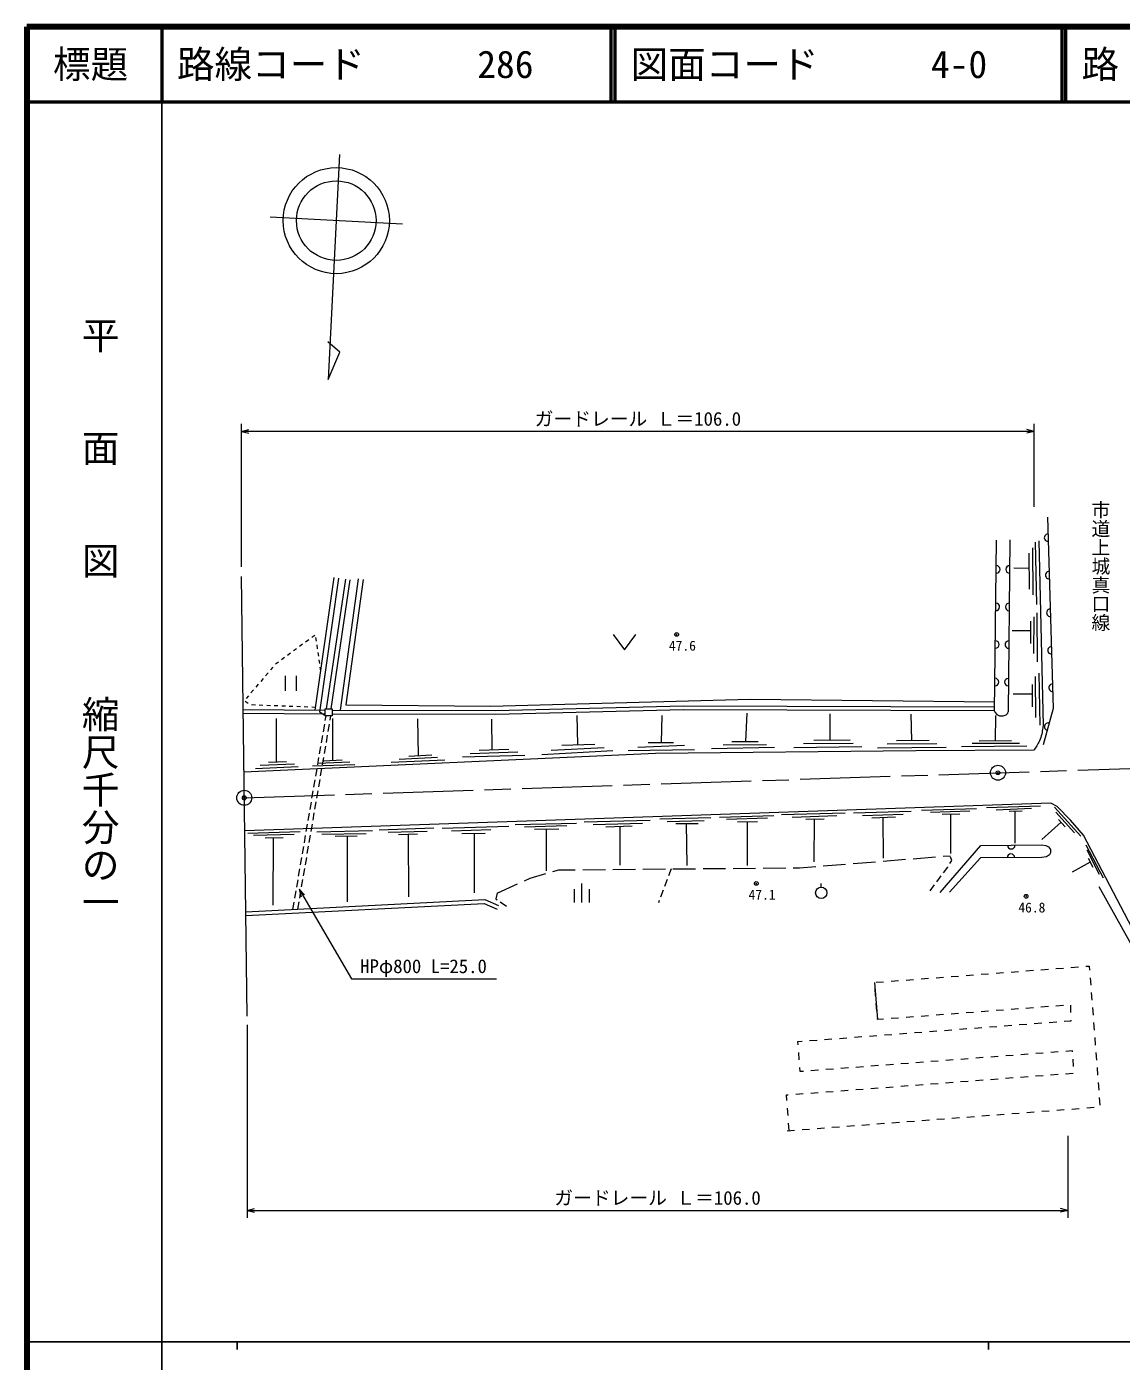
# Model space of a CAD drawing. Units: millimetres, scale not verified. Extents: x 40000 to 680000, y 20000 to 380000.
# Drawn here: x 40000 to 185674, y 202409 to 380000 of the extents above; entities that cross this region are included whole.
import ezdxf
from ezdxf.enums import TextEntityAlignment as Align

# ---------------------------------------------------------------- set-up
doc = ezdxf.new("R2010")
doc.units = ezdxf.units.MM
doc.header["$LTSCALE"] = 1000
doc.header["$PDMODE"] = 32
doc.header["$PDSIZE"] = 500
doc.linetypes.add('CHAIN', pattern=[18.5, 12, -1.5, 3.5, -1.5])
for name, color, linetype, lineweight in [('M-BGD', 7, 'Continuous', 13), ('M-BMK', 2, 'CHAIN', 13), ('M-STR-HTXT', 7, 'Continuous', 13), ('M-TTL', 2, 'Continuous', 140), ('M-TTL-BAND', 7, 'Continuous', 25), ('M-TTL-LINE', 7, 'Continuous', 50), ('M-TTL-TXT', 7, 'Continuous', 13), ('M-WORK', 1, 'Continuous', 13)]:
    doc.layers.add(name, color=color, linetype=linetype, lineweight=lineweight)
doc.layers.add('M-BMK-HTXT', color=7, linetype='Continuous')
doc.layers.add('M-OTRS', color=6, linetype='Continuous')
doc.styles.add('@ＭＳ ゴシック', font='')
doc.styles.add('ＭＳ ゴシック', font='')
doc.styles.get('@ＭＳ ゴシック').set_extended_font_data('@MS Gothic')
doc.styles.get('ＭＳ ゴシック').set_extended_font_data('MS Gothic')

msp = doc.modelspace()

# ---------------------------------------------------------------- linework, layer by layer
at = {"layer": 'M-BGD'}
for p, q in [((81649, 363010), (80132, 333049)), ((90015, 353745), (72391, 354637)), ((81673, 336679), (80056, 338059)), ((80132, 333049), (81673, 336679)), ((69324, 248322), (68583, 306846))]:
    msp.add_line(p, q, dxfattribs=at)
for centre, radius in [((81203, 354191), 7059), ((81203, 354191), 5294), ((169260, 280727), 1000), ((68956, 277393), 1000)]:
    msp.add_circle(centre, radius, dxfattribs=at)
for p in [(169260, 280727), (68956, 277393)]:
    msp.add_point(p, dxfattribs=at)
at = {"layer": 'M-BMK'}
msp.add_line((68956, 277393), (462368, 290466), dxfattribs=at)
at = {"layer": 'M-OTRS'}
msp.add_point((68956, 277393), dxfattribs=at)
at = {"layer": 'M-STR-HTXT'}
for p, q in [((68583, 308129), (68583, 327152)), ((174080, 316118), (174080, 327152)), ((68583, 326152), (69583, 326402)), ((174080, 326152), (68583, 326152)), ((68583, 326152), (69583, 325902)), ((174080, 326152), (173080, 326402)), ((174080, 326152), (173080, 325902)), ((76242, 265215), (83247, 253314)), ((76242, 265215), (76534, 264226)), ((76242, 265215), (76965, 264480)), ((83247, 253314), (102519, 253314)), ((69324, 247179), (69324, 221489)), ((178571, 232424), (178571, 221489)), ((69324, 222489), (70324, 222739)), ((69324, 222489), (178571, 222489)), ((69324, 222489), (70324, 222239)), ((178571, 222489), (177571, 222739)), ((178571, 222489), (177571, 222239))]:
    msp.add_line(p, q, dxfattribs=at)
at = {"layer": 'M-TTL'}
for p, q in [((40000, 380000), (40000, 20000)), ((680000, 380000), (40000, 380000))]:
    msp.add_line(p, q, dxfattribs=at)
at = {"layer": 'M-TTL-BAND'}
for p, q in [((58000, 370000), (58000, 20000)), ((40000, 205000), (579000, 205000)), ((68000, 205000), (68000, 204000)), ((168000, 205000), (168000, 204000))]:
    msp.add_line(p, q, dxfattribs=at)
at = {"layer": 'M-TTL-LINE'}
for p, q in [((58000, 380000), (58000, 370000)), ((117750, 380000), (117750, 370000)), ((118250, 380000), (118250, 370000)), ((177750, 380000), (177750, 370000)), ((178250, 380000), (178250, 370000)), ((40000, 370000), (680000, 370000))]:
    msp.add_line(p, q, dxfattribs=at)
at = {"layer": 'M-WORK'}
for p, q in [((168814, 288910), (169085, 311682)), ((170837, 311717), (170608, 288846)), ((174228, 311395), (174381, 303123)), ((174711, 311600), (175254, 287042)), ((173352, 309946), (173390, 305143)), ((173847, 310670), (173885, 304381)), ((171369, 308002), (173367, 307965)), ((78404, 289034), (80926, 306715)), ((79024, 288797), (81548, 306626)), ((79921, 289247), (82478, 306488)), ((80528, 289247), (83071, 306400)), ((81761, 289058), (84177, 306522)), ((84781, 306439), (82482, 289754)), ((174428, 301998), (174467, 295480)), ((173590, 300893), (173590, 297919)), ((174047, 301465), (174009, 296585)), ((77527, 298414), (77124, 298118)), ((78333, 299006), (77930, 298710)), ((78565, 298222), (78491, 298716)), ((118051, 299101), (119551, 297101)), ((119551, 297101), (121051, 299101)), ((171150, 299673), (173590, 299673)), ((75109, 296638), (74706, 296342)), ((75915, 297230), (75512, 296934)), ((76721, 297822), (76318, 297526)), ((78711, 297232), (78638, 297727)), ((78857, 296243), (78784, 296738)), ((73497, 295454), (73094, 295158)), ((74303, 296046), (73900, 295750)), ((79004, 295254), (78931, 295749)), ((71468, 293259), (71144, 292879)), ((72117, 294020), (71793, 293640)), ((72766, 294781), (72442, 294401)), ((74417, 293624), (74417, 291624)), ((75917, 291624), (75917, 293624)), ((79150, 294265), (79077, 294759)), ((174219, 293517), (174257, 288066)), ((174676, 293974), (174829, 287036)), ((70171, 291737), (69846, 291357)), ((70820, 292498), (70495, 292118)), ((173799, 292487), (173799, 289476)), ((69069, 290245), (69492, 289978)), ((69522, 290976), (69198, 290596)), ((69939, 289788), (70438, 289770)), ((70938, 289751), (71438, 289733)), ((71937, 289714), (72437, 289696)), ((72936, 289677), (73436, 289659)), ((73936, 289640), (74435, 289622)), ((74935, 289603), (75435, 289585)), ((75934, 289566), (76434, 289548)), ((76934, 289529), (77433, 289511)), ((77933, 289492), (78433, 289474)), ((82482, 289754), (101759, 289585)), ((101759, 289585), (136266, 290514)), ((102413, 289004), (127365, 289630)), ((127365, 289630), (168821, 289506)), ((136266, 290514), (168829, 290151)), ((171284, 291230), (173799, 291230)), ((79717, 289024), (68808, 289104)), ((79713, 288524), (68814, 288604)), ((73240, 282159), (73238, 287958)), ((79713, 288298), (79024, 288797)), ((79713, 289247), (80652, 289247)), ((79713, 288298), (79713, 289247)), ((80652, 288298), (79713, 288298)), ((79744, 287671), (79852, 288298)), ((80388, 287704), (80490, 288298)), ((80652, 289247), (80652, 288298)), ((80652, 289061), (102413, 289004)), ((80652, 288561), (102419, 288504)), ((80723, 282386), (80722, 287929)), ((92161, 283021), (92043, 287888)), ((101936, 283782), (101910, 287843)), ((102419, 288504), (127371, 289130)), ((113337, 284468), (113263, 288358)), ((124470, 284756), (124584, 288339)), ((127371, 289130), (168819, 289006)), ((135725, 284870), (135877, 288644)), ((146941, 285076), (146941, 288587)), ((157795, 285039), (157719, 288510)), ((168814, 288910), (168875, 288748)), ((168875, 288748), (169101, 288488)), ((168912, 284984), (168961, 288339)), ((169101, 288488), (169462, 288307)), ((169462, 288307), (169959, 288285)), ((169959, 288285), (170332, 288420)), ((170332, 288420), (170592, 288669)), ((170592, 288669), (170608, 288846)), ((79491, 286192), (79660, 287178)), ((80135, 286225), (80304, 287211)), ((78983, 283235), (79152, 284221)), ((79237, 284714), (79406, 285699)), ((79627, 283269), (79797, 284254)), ((79881, 284747), (80050, 285733)), ((111204, 284393), (115588, 284546)), ((121344, 284146), (127558, 284374)), ((122717, 284756), (126071, 284756)), ((132675, 284451), (138469, 284489)), ((133857, 284870), (137364, 284870)), ((142100, 284089), (151134, 284203)), ((143358, 284622), (149991, 284660)), ((144768, 285042), (149571, 285118)), ((154517, 284584), (161112, 284622)), ((155737, 285003), (160083, 285080)), ((164400, 284222), (173091, 284298)), ((165836, 284654), (172113, 284654)), ((166776, 284959), (171071, 285010)), ((68913, 280855), (123664, 283313)), ((78730, 281757), (78899, 282743)), ((79374, 281790), (79543, 282776)), ((79566, 282326), (81980, 282453)), ((88498, 282132), (95665, 282437)), ((89565, 282513), (94673, 282792)), ((90862, 282945), (93911, 283123)), ((98009, 282837), (106281, 283066)), ((99038, 283294), (105366, 283523)), ((100233, 283726), (104146, 283853)), ((108536, 283174), (117990, 283669)), ((109794, 283745), (116846, 284089)), ((120048, 283688), (128892, 283841)), ((123664, 283313), (158317, 283680)), ((131150, 283955), (139498, 284108)), ((153221, 284050), (162370, 284127)), ((158317, 283680), (174080, 283766)), ((70455, 281312), (76148, 281541)), ((71065, 281744), (75639, 281922)), ((72183, 282125), (74572, 282202)), ((78041, 281639), (83657, 281843)), ((78476, 280279), (78645, 281264)), ((78727, 282021), (82996, 282173)), ((79120, 280312), (79289, 281297)), ((78222, 278800), (78391, 279786)), ((78867, 278833), (79036, 279819)), ((77969, 277322), (78138, 278307)), ((78613, 277355), (78782, 278341)), ((176301, 276674), (69012, 273010)), ((77461, 274365), (77631, 275351)), ((77715, 275843), (77884, 276829)), ((78106, 274398), (78275, 275384)), ((78359, 275877), (78528, 276862)), ((140451, 275167), (148914, 275396)), ((150019, 275377), (157719, 275606)), ((159096, 275754), (166398, 275957)), ((160282, 275500), (165534, 275669)), ((161840, 275195), (164195, 275280)), ((167722, 276089), (174914, 276317)), ((169018, 275809), (173711, 276012)), ((170763, 275623), (172491, 275674)), ((171526, 275645), (171526, 271370)), ((177140, 276255), (176301, 276674)), ((176763, 276127), (180270, 272289)), ((176941, 275466), (179431, 272747)), ((178893, 274425), (177140, 276255)), ((77208, 272887), (77377, 273872)), ((77852, 272920), (78021, 273905)), ((95309, 273352), (104152, 273618)), ((105026, 273838), (113183, 274015)), ((106271, 273507), (111887, 273685)), ((114197, 274177), (122989, 274432)), ((115366, 273822), (121973, 274025)), ((117068, 273542), (120575, 273644)), ((118920, 273596), (118923, 268434)), ((124241, 274614), (131052, 274783)), ((125241, 274258), (130154, 274393)), ((126393, 273953), (129341, 273987)), ((127747, 273969), (127875, 268371)), ((132183, 274809), (139451, 275037)), ((133123, 274529), (138587, 274707)), ((134597, 274173), (137240, 274224)), ((135893, 274198), (135893, 268379)), ((141874, 274837), (147796, 275040)), ((143679, 274532), (146118, 274608)), ((144796, 274567), (144746, 268865)), ((151239, 275021), (156652, 275199)), ((152484, 274742), (155610, 274843)), ((153943, 274789), (153971, 269380)), ((162944, 275235), (162946, 269998)), ((177651, 274143), (175111, 271832)), ((177322, 274500), (178211, 273535)), ((180628, 272424), (178893, 274425)), ((69438, 272701), (76401, 272905)), ((70201, 272413), (75605, 272549)), ((71725, 272075), (74131, 272108)), ((72780, 272089), (72774, 263127)), ((76954, 271408), (77123, 272394)), ((77598, 271441), (77767, 272427)), ((78593, 272881), (86014, 273034)), ((79296, 272551), (85175, 272636)), ((81058, 272280), (83989, 272314)), ((82667, 272299), (82668, 263551)), ((86916, 273123), (94197, 273390)), ((88098, 272831), (93282, 272932)), ((89495, 272500), (92011, 272576)), ((90752, 272538), (90791, 264216)), ((96528, 272983), (101789, 273161)), ((97901, 272627), (101001, 272703)), ((99532, 272667), (99533, 264737)), ((107567, 273202), (110820, 273278)), ((109115, 273238), (109117, 267662)), ((191692, 251239), (180628, 272424)), ((76700, 269930), (76870, 270915)), ((77345, 269963), (77514, 270949)), ((161587, 264790), (167000, 271042)), ((167000, 271042), (175043, 271118)), ((175043, 271118), (175650, 271067)), ((175650, 271067), (175972, 270881)), ((175972, 270881), (176260, 270525)), ((176260, 270051), (176107, 269814)), ((176260, 270525), (176260, 270051)), ((180969, 271129), (183256, 266724)), ((181070, 270451), (182714, 267215)), ((76447, 268451), (76616, 269437)), ((77091, 268485), (77260, 269470)), ((142847, 268083), (145001, 268255)), ((145997, 268335), (148988, 268574)), ((149985, 268653), (152975, 268892)), ((153972, 268971), (156963, 269210)), ((157959, 269290), (160950, 269529)), ((161947, 269608), (162903, 269684)), ((162011, 267402), (162579, 268163)), ((162579, 268163), (162606, 268206)), ((162807, 264829), (166924, 269403)), ((162866, 268633), (163113, 269040)), ((163113, 269040), (162950, 269538)), ((175043, 269441), (166924, 269403)), ((175701, 269543), (175043, 269441)), ((176107, 269814), (175701, 269543)), ((181526, 268833), (179139, 267503)), ((181257, 269350), (181884, 268147)), ((75940, 265495), (76109, 266480)), ((76193, 266973), (76362, 267959)), ((76584, 265528), (76753, 266513)), ((76837, 267006), (77006, 267992)), ((106235, 266365), (106996, 266711)), ((106996, 266711), (109078, 267301)), ((110040, 267574), (110827, 267797)), ((110827, 267797), (113009, 267817)), ((114009, 267826), (117008, 267853)), ((118008, 267862), (121008, 267888)), ((122008, 267897), (125008, 267924)), ((125229, 266525), (124880, 265588)), ((125753, 267931), (125404, 266994)), ((126008, 267933), (129008, 267960)), ((130008, 267969), (133008, 267996)), ((134008, 268004), (137008, 268031)), ((138008, 268040), (141008, 268067)), ((142007, 268076), (142847, 268083)), ((161114, 266201), (161712, 267002)), ((75686, 264016), (75855, 265002)), ((76330, 264049), (76499, 265035)), ((102593, 264710), (102416, 263965)), ((102593, 264710), (105324, 265951)), ((112899, 263477), (112899, 265227)), ((113899, 263477), (113899, 265977)), ((114899, 263477), (114899, 265227)), ((124705, 265120), (124356, 264183)), ((145743, 265500), (145743, 266000)), ((160216, 264999), (160814, 265800)), ((188034, 256004), (182716, 265553)), ((69149, 262215), (100961, 263850)), ((69155, 261715), (100869, 263344)), ((75432, 262538), (75601, 263523)), ((76076, 262571), (76246, 263557)), ((100869, 263344), (102591, 262591)), ((100961, 263850), (102791, 263049)), ((102416, 263965), (102610, 263833)), ((103023, 263551), (103848, 262987)), ((124181, 263714), (124077, 263436)), ((167006, 253907), (168003, 253983)), ((169000, 254059), (169998, 254135)), ((170995, 254211), (171992, 254287)), ((172989, 254363), (173986, 254439)), ((174983, 254515), (175980, 254591)), ((176977, 254667), (177974, 254743)), ((178972, 254819), (179969, 254895)), ((180966, 254971), (181412, 255005)), ((181412, 255005), (181454, 254454)), ((152844, 252828), (153222, 247870)), ((153047, 252843), (154044, 252919)), ((155041, 252995), (156038, 253071)), ((157035, 253147), (158032, 253223)), ((159029, 253299), (160027, 253375)), ((161024, 253451), (162021, 253527)), ((163018, 253603), (164015, 253679)), ((165012, 253755), (166009, 253831)), ((181530, 253457), (181606, 252460)), ((152980, 251036), (152904, 252033)), ((181682, 251463), (181758, 250466)), ((153132, 249042), (153056, 250039)), ((164015, 248692), (163018, 248616)), ((166009, 248844), (165012, 248768)), ((168003, 248996), (167006, 248920)), ((169998, 249148), (169000, 249072)), ((171992, 249300), (170995, 249224)), ((173986, 249453), (172989, 249377)), ((175980, 249605), (174983, 249529)), ((177974, 249757), (176977, 249681)), ((178976, 248806), (178947, 249806)), ((181834, 249468), (181910, 248471)), ((153222, 247870), (153208, 248045)), ((154044, 247932), (153222, 247870)), ((156038, 248084), (155041, 248008)), ((158032, 248236), (157035, 248160)), ((160026, 248388), (159029, 248312)), ((162021, 248540), (161024, 248464)), ((168111, 246904), (169108, 246980)), ((170105, 247056), (171102, 247132)), ((172099, 247208), (173096, 247284)), ((174093, 247360), (175090, 247436)), ((176088, 247512), (177085, 247588)), ((178082, 247664), (179007, 247734)), ((179007, 247734), (179005, 247807)), ((181986, 247474), (182062, 246477)), ((144180, 245079), (145177, 245155)), ((146174, 245231), (147171, 245307)), ((148169, 245383), (149166, 245459)), ((150163, 245536), (151160, 245612)), ((152157, 245688), (153154, 245764)), ((154151, 245840), (155148, 245916)), ((156145, 245992), (157143, 246068)), ((158140, 246144), (159137, 246220)), ((160134, 246296), (161131, 246372)), ((162128, 246448), (163125, 246524)), ((164122, 246600), (165119, 246676)), ((166117, 246752), (167114, 246828)), ((182138, 245480), (182214, 244483)), ((142633, 244962), (143183, 245003)), ((142667, 244514), (142633, 244962)), ((142819, 242520), (142743, 243517)), ((175281, 243426), (174284, 243350)), ((177275, 243578), (176278, 243502)), ((179157, 243722), (178272, 243654)), ((179166, 243610), (179157, 243722)), ((182290, 243486), (182366, 242489)), ((151350, 241602), (150353, 241526)), ((153344, 241754), (152347, 241678)), ((155339, 241906), (154341, 241830)), ((157333, 242058), (156336, 241982)), ((159327, 242210), (158330, 242134)), ((161321, 242362), (160324, 242286)), ((163315, 242514), (162318, 242438)), ((165310, 242666), (164312, 242590)), ((167304, 242818), (166307, 242742)), ((169298, 242970), (168301, 242894)), ((171292, 243122), (170295, 243046)), ((173286, 243274), (172289, 243198)), ((179329, 241617), (179247, 242613)), ((142938, 240961), (142895, 241523)), ((143373, 240994), (142938, 240961)), ((145367, 241146), (144370, 241070)), ((147362, 241298), (146365, 241222)), ((149356, 241450), (148359, 241374)), ((166283, 239772), (167280, 239848)), ((168277, 239924), (169274, 240000)), ((170271, 240076), (171269, 240152)), ((172266, 240228), (173263, 240304)), ((174260, 240380), (175257, 240456)), ((176254, 240532), (177251, 240608)), ((178248, 240684), (179245, 240760)), ((182442, 241492), (182518, 240495)), ((142352, 237948), (143350, 238024)), ((144347, 238100), (145344, 238176)), ((146341, 238252), (147338, 238328)), ((148335, 238404), (149332, 238480)), ((150329, 238556), (151326, 238632)), ((152323, 238708), (153321, 238784)), ((154318, 238860), (155315, 238936)), ((156312, 239012), (157309, 239088)), ((158306, 239164), (159303, 239240)), ((160300, 239316), (161297, 239392)), ((162295, 239468), (163292, 239544)), ((164289, 239620), (165286, 239696)), ((182594, 239497), (182670, 238500)), ((141109, 237853), (141355, 237872)), ((141166, 237102), (141109, 237853)), ((181074, 236133), (182071, 236209)), ((182746, 237503), (182822, 236506)), ((141318, 235108), (141242, 236105)), ((159138, 234460), (160135, 234536)), ((161132, 234612), (162129, 234688)), ((163126, 234764), (164123, 234840)), ((165120, 234916), (166117, 234992)), ((167115, 235069), (168112, 235145)), ((169109, 235221), (170106, 235297)), ((171103, 235373), (172100, 235449)), ((173097, 235525), (174094, 235601)), ((175091, 235677), (176089, 235753)), ((177086, 235829), (178083, 235905)), ((179080, 235981), (180077, 236057)), ((141190, 233092), (142187, 233168)), ((141470, 233114), (141394, 234111)), ((143184, 233244), (144181, 233320)), ((145178, 233396), (146175, 233472)), ((147172, 233548), (148170, 233624)), ((149167, 233700), (150164, 233776)), ((151161, 233852), (152158, 233928)), ((153155, 234004), (154152, 234080)), ((155149, 234156), (156146, 234232)), ((157144, 234308), (158141, 234384))]:
    msp.add_line(p, q, dxfattribs=at)
msp.add_lwpolyline([(175845, 314754), (176617, 289281), (175263, 284430)], dxfattribs=at)
msp.add_circle((145743, 264750), 750, dxfattribs=at)
for centre, start, end in [((175928, 312013), 91.7357, 271.7357), ((169039, 307795), 269.31666, 89.31666), ((170797, 307781), 89.42706, 269.42706), ((176079, 307015), 91.7357, 271.7357), ((168979, 302796), 269.31666, 89.31666), ((170747, 302782), 89.42706, 269.42706), ((176231, 302017), 91.7357, 271.7357), ((168920, 297796), 269.31666, 89.31666), ((170697, 297782), 89.42706, 269.42706), ((176382, 297019), 91.7357, 271.7357), ((168860, 292796), 269.31666, 89.31666), ((170647, 292782), 89.42706, 269.42706), ((176534, 292022), 91.7357, 271.7357), ((175940, 286855), 74.41205, 254.41205), ((171022, 271080), 180.54307, 0.54307), ((170984, 269422), 0.26899, 180.26899)]:
    msp.add_arc(centre, 500, start, end, dxfattribs=at)
msp.add_open_spline([(175254, 287042), (175157, 286203), (175133, 285880), (174863, 285193), (174631, 284601), (174487, 284368), (174080, 283766)], degree=3, knots=[0, 0, 0, 0, 1, 1, 1, 2, 2, 2, 2], dxfattribs=at)
for p in [(126500, 299131), (137101, 265997), (173003, 264289)]:
    msp.add_point(p, dxfattribs=at)

# ---------------------------------------------------------------- texts
at = {"layer": 'M-BMK-HTXT', "style": '@ＭＳ ゴシック'}
msp.add_text('市道上城真口線', height=1833, rotation=270, dxfattribs=at).set_placement((182926, 308219), align=Align.MIDDLE_CENTER)
at = {"layer": 'M-STR-HTXT', "style": 'ＭＳ ゴシック'}
for s, p in [('ガードレール Ｌ＝106.0', (121331, 326352)), ('HPφ800 L=25.0', (92813, 253514)), ('ガードレール Ｌ＝106.0', (123948, 222689))]:
    msp.add_text(s, height=1833, dxfattribs=at).set_placement(p, align=Align.BOTTOM_CENTER)
at = {"layer": 'M-TTL-BAND', "style": '@ＭＳ ゴシック'}
for s, p in [('平\u3000\u3000面\u3000\u3000図', (49777, 306475)), ('縮尺千分の一', (49777, 261030))]:
    msp.add_text(s, height=3666, rotation=270, dxfattribs=at).set_placement(p, align=Align.MIDDLE_RIGHT)
at = {"layer": 'M-TTL-TXT', "style": 'ＭＳ ゴシック'}
msp.add_text('標題', height=3666, dxfattribs=at).set_placement((48500, 375000), align=Align.MIDDLE_CENTER)
for s, p in [('路線コード      286', (60000, 375000)), ('図面コード      4-0', (120380, 375000)), ('路 線 名      一般県道日置上油谷線', (180380, 375000))]:
    msp.add_text(s, height=3666, dxfattribs=at).set_placement(p, align=Align.MIDDLE_LEFT)
at = {"layer": 'M-WORK', "style": 'ＭＳ ゴシック'}
for s, p in [('47.6', (125470, 297636)), ('47.1', (136070, 264502)), ('46.8', (171973, 262794))]:
    msp.add_text(s, height=1320, dxfattribs=at).set_placement(p, align=Align.MIDDLE_LEFT)

doc.saveas('drawing.dxf')
